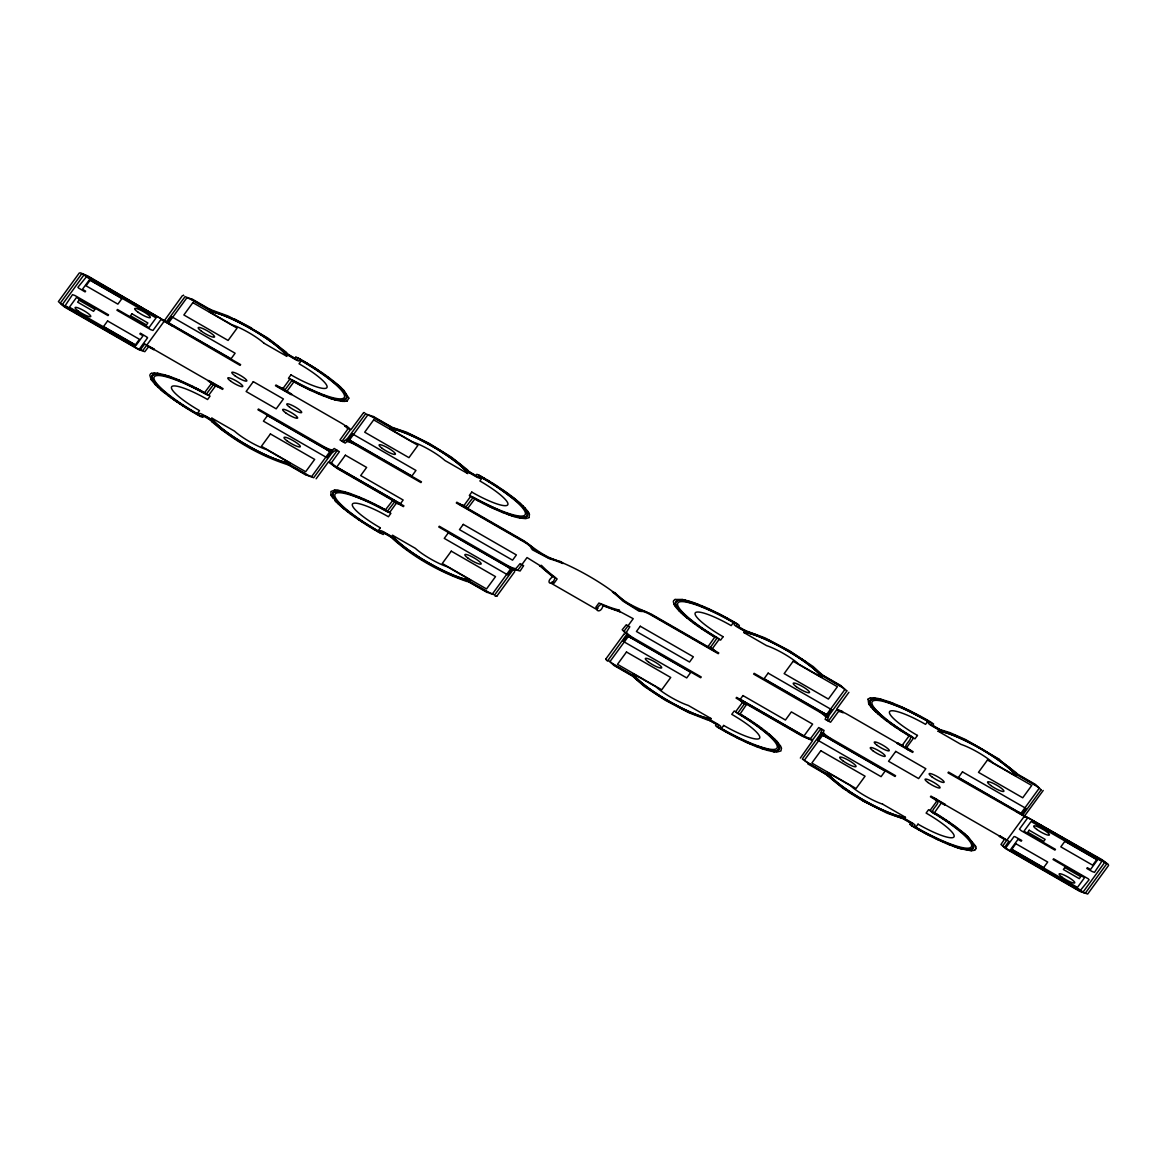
<?xml version="1.0" encoding="UTF-8"?>
<svg xmlns="http://www.w3.org/2000/svg" width="1167" height="1167" viewBox="0 0 1167 1167"><rect width="100%" height="100%" fill="white"/><g stroke="black" fill="none" stroke-linecap="round" stroke-linejoin="round"><path stroke-width="1.5" d="M673.301 601.486L674.03 604.418M909.895 824.413L911.748 825.871M149.755 375.001L151.112 379.538M975.845 848.701L975.816 846.994M166.793 321.377L185.057 296.651L190.513 298.694L211.067 310.48L230.935 317.891M347.62 438.427L365.504 413.949M527.353 515.756L526.857 512.211L522.874 506.901M514.691 571.699L496.938 596.031M605.906 658.888L623.703 634.469M710.44 647.408L716.946 638.203L704.489 630.151M744.4 703.934L738.857 699.179L801.131 735.02A12.254 2.276 29.7 0 0 813.107 739.28L820.751 728.806L822.166 729.623L821.262 730.848A12.254 2.276 29.7 0 0 830.539 738.813L820.459 734.276M802.4 758.827L820.27 734.335M846.834 690.966L828.949 715.459L818.68 710.98A12.254 2.276 29.7 0 1 827.957 718.945L827.053 720.17L828.468 720.987L836.112 710.513A12.254 2.276 29.7 0 1 848.088 714.773L910.406 750.644C898.211 747.201 913.425 740.709 910.158 736.012M975.845 848.715L975.262 849.664M1041.124 789.826L1037.346 786.135L1016.267 773.911L1011.001 768.995M527.353 515.756L525.427 517.127M673.519 600.728L675.037 599.459M868.044 699.15L868.7 703.745M182.431 295.601L164.649 320.225M185.538 407.079L197.004 413.993L199.484 410.624A36.761 6.827 29.7 0 1 171.68 386.729A36.761 6.827 29.7 0 1 207.58 399.522L210.06 396.138A59.225 10.999 29.7 0 0 152.206 375.526L152.527 379.392M200.564 416.021C209.068 413.045 217.091 428.172 224.808 431.513M202.693 417.232L203.525 416.094L210.016 419.828M295.834 357.146L295.003 358.284L288.526 354.564M316.111 478.791L328.423 461.913L337.453 468.653L393.542 500.949M380.223 530.737L379.552 531.671L378.123 530.854A56.775 10.547 29.7 0 1 334.929 494.429A56.775 10.547 29.7 0 1 385.781 510.986A4.201 0.788 29.7 0 0 389.705 512.401L396.182 503.415A4.901 0.904 29.7 0 1 400.471 504.946L403.374 506.609L403.913 505.865L338.313 468.098A9.803 1.823 29.7 0 1 331.661 462.395L339.393 451.702L334.214 448.478L332.653 449.835A9.803 1.823 29.7 0 1 324.076 446.771L258.461 409.019L257.922 409.763L326.293 449.12A4.901 0.904 29.7 0 1 329.619 451.979L311.779 476.399A4.901 0.904 29.7 0 1 307.49 474.867L288.395 463.897M480.016 478.076L480.687 477.157L482.102 477.959A56.775 10.547 29.7 0 1 525.296 514.384A56.775 10.547 29.7 0 1 474.444 497.828A4.201 0.788 29.7 0 0 470.52 496.413M470.593 496.486L464.043 505.399A4.901 0.904 29.7 0 1 459.754 503.867L456.851 502.204L456.312 502.948L524.391 542.144A9.803 1.823 29.7 0 1 531.043 547.848L532.4 549.803L549.657 558.862A50.648 9.409 29.7 0 1 559.518 562.188L562.99 563.515A5.31 0.992 29.7 0 1 561.487 561.808C546.316 558.264 536.105 549.686 524.114 540.919L466.771 507.878M719.062 639.501L712.599 648.341A4.901 0.904 29.7 0 0 715.896 651.288L718.784 652.966L718.245 653.695L650.15 614.528A9.803 1.823 29.7 0 0 641.573 611.464L639.005 611.158L622.638 600.874A50.648 9.409 29.7 0 0 615.199 594.236L612.427 591.975A5.31 0.992 29.7 0 0 614.79 592.486C625.118 603.777 638.145 608.197 651.536 614.25L708.952 647.306A4.084 0.759 29.7 0 1 708.705 646.985M744.4 703.934L737.938 712.906L751.898 721.935M848.905 692.323L836.579 709.186L842.501 711.403A5.31 0.992 29.7 0 0 843.114 712.672L842.91 712.687A9.803 1.823 29.7 0 0 838.387 711.622L830.554 722.242L825.142 719.368L825.886 717.545A9.803 1.823 29.7 0 0 819.234 711.841L753.634 674.074L754.174 673.33L822.56 712.687A4.901 0.904 29.7 0 0 826.849 714.219L844.689 689.785A4.901 0.904 29.7 0 0 841.363 686.925L819.555 674.147A48.416 8.986 29.7 0 0 747.887 632.893L743.773 630.253L744.765 630.34M902.704 744.634L909.078 735.896L907.838 735.137M913.411 738.23L906.919 747.157A4.901 0.904 29.7 0 0 910.245 750.016L913.134 751.694L912.594 752.423L897 743.364A5.31 0.992 29.7 0 0 897.452 742.752L903.302 746.034M928.494 723.073L929.165 722.154L927.75 721.337A56.775 10.547 29.7 0 0 872.668 701.192A56.775 10.547 29.7 0 0 910.45 735.648M909.895 824.267L910.727 823.129L904.25 819.394M1041.124 789.826L1023.386 814.099L1016.238 811.561L1025.355 816.725M529.045 517.565L529.439 514.384M868.058 699.135L869.867 698.041M870.422 700.083L870.232 703.672M150.353 374.009L151.418 373.367M213.24 384.95L206.486 393.921L183.54 382.572M287.403 390.668L293.909 381.828L298.708 384.41M333.587 492.226L332.668 493.758L333.12 496.063M529.03 517.579L525.733 518.644L519.811 518.046M623.718 634.454L624.039 634.279A4.084 0.759 29.7 0 1 624.257 634.264L624.126 634.264M870.422 700.083L874.273 699.033L881.348 700.098M975.247 849.678L974.182 850.335M333.602 492.226L337.161 491.424L343.186 492.241M295.864 357.131L298.241 357.992M202.62 417.29L200.301 416.4M347.11 401.025L348.845 398.166M151.447 373.352L154.35 372.929M211.344 383.637L204.633 392.564L199.82 389.968M213.255 384.95L220.33 387.604L146.692 345.228M287.345 390.697L286.09 390.697M347.095 401.025L344.192 401.448M363.608 412.622L350.961 429.689L346.263 425.751A5.31 0.992 29.7 0 1 344.703 425.824L344.776 425.984A9.803 1.823 29.7 0 1 347.722 429.208L339.991 439.959L345.169 443.11L346.716 441.768A9.803 1.823 29.7 0 1 355.308 444.817L420.922 482.569L421.462 481.84L353.09 442.483A4.901 0.904 29.7 0 1 349.764 439.623L367.605 415.204A4.901 0.904 29.7 0 1 371.894 416.721L390.989 427.705M496.763 596.133L496.617 596.191A4.084 0.759 29.7 0 1 496.383 596.206L496.529 596.206M675.066 599.459L682.199 599.459M1024.889 815.543L1043.21 790.453M974.153 850.335L971.25 850.758M525.413 517.127L517.039 516.587M870.422 697.91L873.85 697.822M211.431 383.622L212.452 383.68A4.084 0.759 29.7 0 0 212 383.622M363.696 412.607L364.717 412.68M365.694 413.891L371.281 415.875L392.856 428.026M334.491 490.169L330.947 491.511L330.99 494.968M394.475 502.087L387.488 511.131L382.47 508.666M334.535 490.169L335.936 490.169M776.916 752.029L780.913 750.95L781.467 748.266M154.38 372.929L157.633 373.207M971.221 850.758L960.368 848.701M183.175 295.382L183.423 295.397A4.084 0.759 29.7 0 1 183.759 295.455L183.569 295.411M343.404 401.433L340.895 401.171M335.979 490.169L337.584 490.3M392.593 500.818L392.856 500.833A4.084 0.759 29.7 0 0 392.491 500.818L385.475 509.775L384.191 509.075M394.504 502.087L401.185 504.83L338.868 468.959A12.254 2.276 29.7 0 1 329.605 460.994L337.248 450.52L335.833 449.703L334.929 450.943A12.254 2.276 29.7 0 1 322.967 446.669L331.764 453.146L313.704 477.711L308.088 475.728L287.33 463.853L264.121 454.867M467.369 507.981L467.952 507.981A4.084 0.759 29.7 0 0 468.04 507.966L474.75 499.038L477.799 500.701M776.128 752.015L774.523 751.884M682.228 600.465C677.356 598.511 672.848 603.31 677.239 607.292M873.893 697.837L874.696 697.91M337.628 490.315L338.474 490.417M682.243 600.465L696.816 604.448M874.739 697.924L878.576 698.595M771.781 750.498C781.511 753.809 780.344 743.014 774.027 739.499M773.619 751.767L774.48 751.869M340.852 401.171L334.521 399.741M157.676 373.221L165.233 374.986M160.39 374.622L155.036 374.271L152.221 375.526A59.225 10.999 29.7 0 0 197.019 414.008M338.532 490.432L339.422 490.578M495.815 596.191L495.012 596.031M770.876 750.337L771.766 750.483M773.575 751.752L767.23 750.323M160.404 374.622L161.338 374.811M339.48 490.592L344.863 491.847M682.243 599.473L684.241 599.867M770.862 750.337L753.794 744.969M161.352 374.811L171.855 377.86M519.753 518.046L516.543 517.287M285.842 390.653L291.604 394.052A5.31 0.992 29.7 0 0 291.152 394.665L275.47 385.737L276.01 384.993L278.913 386.656A4.901 0.904 29.7 0 0 283.202 388.188L289.737 379.275A4.201 0.788 29.7 0 1 293.603 380.617A56.775 10.547 29.7 0 0 344.44 397.174A56.775 10.547 29.7 0 0 301.261 360.749L299.831 359.932L299.16 360.851A4.143 0.773 29.7 0 1 295.178 359.436L284.763 353.222A48.416 8.986 29.7 0 0 213.08 311.954L208.981 309.313L209.972 309.415M212.613 383.71L208.31 381.113A5.31 0.992 29.7 0 0 208.747 380.5L223.072 388.655L222.532 389.399L219.629 387.736A4.901 0.904 29.7 0 0 215.341 386.204L208.791 395.117A4.201 0.788 29.7 0 1 204.94 393.775A56.775 10.547 29.7 0 0 154.088 377.204A56.775 10.547 29.7 0 0 197.281 413.643L198.696 414.445L199.367 413.526A4.143 0.773 29.7 0 1 203.364 414.941L213.78 421.17A48.416 8.986 29.7 0 0 285.463 462.424L289.576 465.02L288.57 464.977M517.025 516.573L511.394 515.041M343.2 492.241L347.635 493.408M684.3 599.882L685.321 600.13M878.634 698.61L879.67 698.858M1023.838 815.412L1101.794 859.568L1108.169 864.295L1108.606 865.389L1087.688 894.024L1079.592 891.252L1005.662 848.642L1000.965 844.47L1004.408 839.409L999.273 836.36A5.31 0.992 29.7 0 0 999.711 835.747L1008.915 841.334L1005.239 846.527A4.084 0.759 29.7 0 0 1005.954 847.578L1014.035 836.549L1015.027 836.71L1021.738 840.459L1021.198 841.203L1018.018 839.365L1010.914 849.109L1077.447 887.401L1084.566 877.672L1053.057 859.539L1053.597 858.795L1088.198 878.766L1089.074 879.743L1080.613 890.115L1010.097 850.218L1079.825 890.333A4.084 0.759 29.7 0 0 1083.399 891.617L1104.361 862.894A4.084 0.759 29.7 0 0 1101.604 860.517L1031.876 820.386L1101.823 861.363L1094.486 872.347L1092.079 871.486L1086.783 868.438L1087.323 867.694L1090.503 869.532L1097.607 859.787L1031.074 821.495L1023.955 831.225L1055.464 849.357L1054.924 850.101L1021.3 830.744L1019.447 829.154L1027.5 818.125L947.983 772.802L948.523 772.058L1016.909 811.415A4.901 0.904 29.7 0 0 1021.198 812.947L1039.024 788.513A4.901 0.904 29.7 0 0 1035.713 785.654L1013.904 772.875A48.416 8.986 29.7 0 0 942.221 731.621L938.122 728.981L949.938 732.628L965.576 739.586L999.069 759.148M209.987 309.415L227.959 315.951L245.216 325.024M288.541 464.962C260.577 456.107 234.45 441.009 212.175 421.987M685.379 600.144L688.851 601.093M744.794 630.355L764.983 637.882L789.636 650.836L813.078 666.488L823.99 676.364L822.21 675.912M879.728 698.873L880.808 699.15M881.362 700.098L882.442 700.375M392.871 428.026L404.526 431.98M466.902 580.67L489.498 593.23L494.706 594.878L512.605 570.386L506.288 565.324A12.254 2.276 29.7 0 0 518.25 569.584L527.032 557.563L541.546 566.549A53.098 9.861 29.7 0 0 552.618 576.06L554.981 577.796C552.472 587.337 544.333 582.508 552.706 576.79L539.577 565.689A5.31 0.992 29.7 0 0 541.152 565.251L543.457 567.352A50.648 9.409 29.7 0 0 554.033 576.44L557.126 578.978L554.062 583.194L551.947 581.968M707.581 719.193L717.895 724.765L718.609 725.466L717.676 726.764L724.547 730.732M468.361 581.925L470.418 582.231L466.304 579.634A48.416 8.986 29.7 0 1 394.621 538.381L390.23 536.134L390.726 536.893M709.055 720.447L711.111 720.768L706.983 718.172A48.416 8.986 29.7 0 1 635.3 676.918L630.909 674.657L644.199 686.386L665.234 700.229L688.326 712.453L707.931 720.141M466.888 580.67L460.542 578.672M707.581 719.193L691.17 713.154M516.485 517.273L514.151 516.602M880.866 699.164L888.481 701.557M882.456 700.375L903.054 708.092M333.295 399.391L334.448 399.727M344.921 491.876L347.343 492.591M767.171 750.308L763.451 749.17M467.252 581.604C439.58 572.02 413.249 557.286 391.456 537.651M333.237 399.377L330.742 398.589M165.306 375.015L167.8 375.803M512.882 516.222L514.078 516.587M347.649 493.408L369.137 501.956M688.924 601.107L692.76 602.347M959.099 848.321L960.295 848.686M511.365 515.026L503.371 512.182M511.584 515.799L512.809 516.208M347.416 492.62L349.983 493.466M957.801 847.898L959.041 848.292M330.669 398.56L322.18 395.438M167.873 375.818L169.142 376.241M511.511 515.785L508.87 514.88M828.03 716.246L828.453 716.392A4.508 0.831 29.7 0 0 828.745 716.48L828.264 717.136L827.111 715.911M821.189 733.547L820.766 733.401A4.508 0.831 29.7 0 0 820.474 733.314L820.955 732.657L822.108 733.897M762.124 748.718L763.393 749.141M956.459 847.446L957.728 847.869M326.687 396.517C336.417 402.032 356.737 402.221 340.531 388.13M169.215 376.27L170.513 376.722M692.819 602.376L695.532 603.339M350.056 493.481L358.736 496.792M762.051 748.703L756.406 746.617M953.745 845.827C980.732 856.899 976.589 841.407 958.486 829.518M955.087 846.965L956.386 847.432M326.672 396.517L323.945 395.511M170.586 376.751L176.348 378.939M171.87 377.875L174.598 378.867M508.797 514.851L503.035 512.649M888.554 701.586L889.881 702.067M953.731 845.827L942.09 841.144M955.014 846.936L949.252 844.748M754.801 634.294L745.305 631.114L736.567 625.979L737.194 624.287L726.939 618.466M459.958 578.453L451.819 575.2M754.816 634.294L769.213 640.45M695.62 603.368L696.991 603.879M696.845 604.462L715.167 612.398M889.954 702.096L891.325 702.607M893.222 815.062L903.783 818.607L912.361 823.581L912.025 825.492L918.896 829.46M893.207 815.047L877.161 807.958M323.93 395.511L308.628 388.874M174.612 378.881L183.511 382.557M697.064 603.908L698.464 604.448M891.413 702.636L892.799 703.176M503.356 512.167L500.453 511M698.537 604.477L701.498 605.673M892.886 703.205L898.998 705.729M756.333 746.588L753.371 745.392M404.526 431.994L413.862 436.064M322.107 395.409L319.087 394.154M176.436 378.983L179.455 380.223M502.948 512.619L499.928 511.379M753.78 744.969L750.819 743.744M949.165 844.718L946.145 843.464M500.424 511L472.971 497.682L466.144 506.653L459.054 503.998L523.837 541.284A12.254 2.276 29.7 0 1 533.1 549.249L548.038 557.651A53.098 9.861 29.7 0 1 624.564 601.691L639.297 610.356A12.254 2.276 29.7 0 1 651.259 614.63L716.057 651.915L710.44 647.422M701.586 605.702L704.664 607M358.809 496.821L363.506 498.834M753.284 745.363L750.221 744.065M955.394 735.487L939.931 730.002L930.901 724.707L931.383 722.927L903.068 708.092M955.394 735.502L959.391 737.252M318.999 394.125L310.918 390.507M499.841 511.336L493.437 508.506M179.528 380.267L189.317 384.687M750.804 743.729L742.971 740.228M946.072 843.435L937.976 839.817M451.819 575.2L450.491 574.616M704.737 607.044L706.268 607.715M899.086 705.772L900.618 706.443M512.867 569.16L520.132 570.999L523.633 565.645A5.31 0.992 29.7 0 1 520.103 563.617L515.989 568.475A9.803 1.823 29.7 0 1 507.397 565.426L439.303 526.244L438.763 526.973L507.134 566.345A4.901 0.904 29.7 0 1 510.46 569.19L492.707 593.551A4.901 0.904 29.7 0 1 488.331 592.092L469.251 581.108M748.601 743.35L750.133 744.021M450.477 574.616L444.262 571.742M691.17 713.154L687.757 711.593M706.356 607.744L707.902 608.445M900.705 706.473L902.251 707.173M363.593 498.863L365.14 499.564M746.968 742.62L748.514 743.321M942.061 841.13L925.694 833.15M287.622 355.074L289.183 355.424L286.382 352.419M210.921 419.303L209.36 418.953L212.146 421.958M959.405 737.252L971.455 743.146M707.99 608.488L709.565 609.203M902.339 707.217L903.914 707.931M365.227 499.593L370.158 501.898M745.305 741.862L746.88 742.577M230.949 317.905L233.706 319.189M491.759 507.718L493.349 508.462M709.653 609.247L714.642 611.61M904.002 707.975L905.592 708.705M745.217 741.833L741.935 740.286M687.742 711.593L684.241 709.93M309.226 389.705L310.83 390.464M467.208 469.615L451.425 457.158L429.31 443.46L406.597 432.213L389.822 426.538L393.935 429.179A48.416 8.986 29.7 0 1 465.618 470.432L470.009 472.679L467.646 470.024M490.067 506.916L491.672 507.674M905.68 708.748L908.991 710.338M1016.545 774.64L1018.324 775.092L1016.34 772.86M369.151 501.956L375.716 505.151M862.734 800.795L887.197 813.224L905.446 819.54L901.332 816.9A48.416 8.986 29.7 0 1 829.649 775.647L825.302 773.356L826.105 774.523M742.941 740.228L738.055 737.865M936.284 839.015L937.889 839.773M414.562 436.4L426.786 442.643M234.042 318.751L251.693 328.058M769.228 640.464L788.732 650.88M264.121 454.853L254.041 449.747M306.979 388.086L308.599 388.874M307.519 388.874L309.124 389.661M488.36 506.099L489.98 506.872M189.404 384.731L192.745 386.35M370.245 501.941L371.865 502.714M740.228 739.47L741.847 740.243M936.197 838.971L932.856 837.352M443.548 571.392L422.585 559.956M684.241 709.93L682.826 709.23M306.965 388.071L291.983 380.457L285.302 389.428L278.242 386.802L340.516 422.644A12.254 2.276 29.7 0 1 349.779 430.608L342.135 441.082L343.55 441.899L344.455 440.659A12.254 2.276 29.7 0 1 356.416 444.919L347.635 438.617M305.798 388.042L307.417 388.83M714.729 611.654L718.099 613.317M715.196 612.412L718.493 614.046M909.078 710.382L910.712 711.17M486.639 505.253L488.273 506.055M371.967 502.758L375.322 504.436M738.507 738.623L740.141 739.426M682.812 709.23L663.279 698.493M877.161 807.958L861.975 800.358L848.088 791.795M305.696 387.984L302.311 386.292M910.8 711.228L915.935 713.825M486.551 505.209L483.167 503.502M192.832 386.394L196.216 388.1M738.025 737.85L733.036 735.312M736.771 737.748L738.419 738.58M932.769 837.308L929.384 835.601M718.186 613.361L719.835 614.192M718.507 614.046L720.156 614.892M375.409 504.48L378.823 506.215M375.745 505.165L382.455 508.652M736.683 737.704L731.534 735.05M300.561 385.387L302.224 386.233M719.937 614.25L721.585 615.097M720.185 614.907L726.91 618.452M483.065 503.458L477.901 500.745M196.319 388.144L197.967 389.005M927.634 834.697L929.282 835.557M298.81 384.468L300.473 385.343M971.455 743.146L979.463 747.507M916.022 713.868L919.45 715.677M721.687 615.14L723.35 616.016M198.069 389.049L199.732 389.924M378.91 506.259L380.573 507.134M925.869 833.778L927.532 834.653M733.007 735.298L729.652 733.532M723.438 616.074L725.101 616.949M380.661 507.178L382.338 508.068M925.664 833.15L918.925 829.474M924.118 832.844L925.781 833.734M731.432 735.006L728.004 733.168M254.041 449.747L238.243 440.586M919.538 715.736L921.215 716.626M725.203 617.007L726.866 617.897M382.426 508.126L384.103 509.016M924.016 832.786L920.588 830.919M729.623 733.518L724.576 730.746M245.23 325.024L248.863 327.023M426.801 442.643L433.336 446.305M921.303 716.684L922.98 717.603M726.953 617.956L730.396 619.852M726.239 732.19L727.916 733.109M479.083 475.202L476.822 474.298L475.859 475.509L469.367 471.774M923.068 717.647L924.731 718.58M200.534 416.006L197.019 414.008M918.823 829.941L920.5 830.875M726.151 732.147L722.723 730.236M248.877 327.037L267.797 338.051L285.944 352.011M298.329 358.036L299.992 358.984M924.833 718.624L926.496 719.572M479.17 475.261L480.848 476.194M730.484 619.896L732.147 620.844M198.536 415.408L200.199 416.342M918.735 829.897L915.322 827.957M379.552 532.196L381.405 533.231L382.411 531.933L383.943 532.531L392.389 537.447L397.962 542.655M379.392 532.619L383.214 534.501L384.381 533.304L390.857 537.039M979.478 747.522L980.922 748.339M300.094 359.028L303.493 360.997M926.583 719.616L929.997 721.585M480.935 476.253L484.334 478.207M732.249 620.888L733.897 621.836M196.785 414.402L198.448 415.35M379.523 532.181L360.209 520.249L345.651 509.541M377.641 531.612L379.29 532.56M720.973 729.229L722.636 730.177M192.015 299.015L210.177 309.459M939.318 729.127L932.827 725.393L933.571 723.963L930.084 721.629M1017.668 774.217L1035.815 784.662M210.133 310.495L191.052 299.511A4.901 0.904 29.7 0 0 186.749 297.979L168.923 322.413A4.901 0.904 29.7 0 0 172.249 325.257L240.621 364.615L240.081 365.359L161.046 319.422L152.965 330.451L150.572 329.59L116.933 310.247L117.473 309.503L148.982 327.635L156.086 317.891L89.553 279.599L82.434 289.328L85.629 291.166L85.089 291.91L78.495 287.986L77.926 287.257L86.387 276.885L156.903 316.782L87.175 276.667A4.084 0.759 29.7 0 0 83.601 275.383L62.639 304.106A4.084 0.759 29.7 0 0 65.396 306.483L135.124 346.614L65.177 305.637L72.514 294.653L74.921 295.514L108.546 314.857L108.006 315.601L76.497 297.468L69.393 307.213L135.926 345.505L143.045 335.775L139.85 333.937L140.39 333.193L146.998 337.117L147.582 337.803L139.5 348.875A4.084 0.759 29.7 0 0 140.813 349.108L144.737 343.944L154.234 349.123A5.31 0.992 29.7 0 0 153.781 349.735L148.545 346.818L144.81 351.675L138.552 349.56L64.55 307.038L58.394 301.611L79.283 272.99L80.611 272.874L88.065 276.112L165.247 321.217M939.289 730.163L931.485 725.67A4.143 0.773 29.7 0 1 928.48 723.088M264.048 343.273L286.922 356.402A47.789 8.869 29.7 0 0 251.416 329.167A47.789 8.869 29.7 0 0 208.937 311.516L231.766 324.689A24.449 4.537 29.7 0 1 264.019 343.258M372.871 416.225L391.018 426.67M744.969 630.399L738.492 626.664L739.338 625.454L737.471 623.922M823.318 675.489L841.465 685.933M468.317 472.227L476.019 476.647A4.143 0.773 29.7 0 0 480.031 478.12M744.94 631.435L737.136 626.942A4.143 0.773 29.7 0 1 734.145 624.36L734.816 623.426L733.401 622.609A56.775 10.547 29.7 0 0 678.319 602.464A56.775 10.547 29.7 0 0 716.1 636.919M412.607 441.914L389.778 428.727A47.789 8.869 29.7 0 1 432.257 446.392A47.789 8.869 29.7 0 1 467.763 473.612L444.89 460.484A24.449 4.537 29.7 0 0 412.637 441.928M1006.8 840.269L933.162 797.878C947.706 801.787 923.535 811.371 936.853 814.61M940.325 802.56L944.745 804.982A5.31 0.992 29.7 0 1 945.197 804.369L930.974 796.098L930.435 796.828L933.323 798.505A4.901 0.904 29.7 0 1 936.649 801.364L930.157 810.292A4.143 0.773 29.7 0 0 932.841 812.728M597.956 608.445L595.826 607.234L598.904 603.033L602.799 604.506A50.648 9.409 29.7 0 0 616.439 609.364L619.589 610.326A5.31 0.992 29.7 0 0 619.91 611.829L602.974 605.717C600.961 614.484 591.888 610.691 601.005 604.287L603.747 605.498A53.098 9.861 29.7 0 0 618.058 610.589L633.214 618.685L624.447 630.691A12.254 2.276 29.7 0 0 633.71 638.655L625.833 635.694L608.051 660.245L612.398 663.994L632.952 675.883L637.357 680.055M551.043 583.194L597.052 609.685M745.976 703.832L802.021 736.041L812.64 740.607L800.343 758.069M882.646 804.165L905.548 817.352A47.789 8.869 29.7 0 1 862.997 799.687A47.789 8.869 29.7 0 1 827.505 772.466L850.378 785.595A24.449 4.537 29.7 0 0 882.631 804.151M826.936 773.852L807.856 762.868A4.901 0.904 29.7 0 1 804.53 760.009L822.37 735.589A4.901 0.904 29.7 0 1 826.659 737.106L895.045 776.463L895.585 775.719L829.985 737.952A9.803 1.823 29.7 0 1 823.333 732.249L824.077 730.425L818.723 727.537L810.832 738.171A9.803 1.823 29.7 0 1 802.24 735.122L736.625 697.37L736.085 698.099L738.974 699.777A4.901 0.904 29.7 0 1 742.3 702.636L735.808 711.564A4.143 0.773 29.7 0 0 738.492 714M904.279 818.373L912.083 822.852A4.143 0.773 29.7 0 1 915.074 825.434L914.403 826.367L915.803 827.184A56.775 10.547 29.7 0 0 970.9 847.33A56.775 10.547 29.7 0 0 933.119 812.874M288.366 464.918L306.513 475.363M807.754 763.86L825.9 774.304M391.908 536.601L384.206 532.167A4.143 0.773 29.7 0 0 380.194 530.708M632.602 675.124L613.506 664.14A4.901 0.904 29.7 0 1 610.181 661.281L628.021 636.861A4.901 0.904 29.7 0 1 632.31 638.378L700.696 677.735L701.236 676.991L633.156 637.795A9.803 1.823 29.7 0 1 626.504 632.091L629.815 626.767A5.31 0.992 29.7 0 1 626.3 624.739L622.215 629.757L627.073 634.906M709.93 719.645L717.734 724.123A4.143 0.773 29.7 0 1 720.739 726.705L720.054 727.639L721.469 728.456A56.775 10.547 29.7 0 0 776.551 748.601A56.775 10.547 29.7 0 0 738.769 714.146M469.207 582.143L487.354 592.588M613.404 665.132L631.551 675.576M709.901 720.666L716.392 724.401L715.546 725.684L717.399 727.143M251.78 328.686L255.369 330.786M862.632 800.168L843.158 788.44L826.484 774.917M733.999 621.894L735.648 622.857M484.028 478.558L478.849 475.596L477.828 476.88L476.296 476.282L467.836 471.38L462.263 466.158M915.22 827.899L911.835 825.93M195.049 413.395L196.698 414.343M719.222 728.223L720.87 729.171M377.539 531.568L374.155 529.585M981.651 748.762L998.048 759.104M434.066 446.742L440.44 450.579M303.58 361.041L305.229 362.018M735.735 622.901L737.384 623.864M484.436 478.266L487.806 480.25M484.057 478.572L496.982 486.551M193.314 412.374L194.947 413.337M717.486 727.201L719.135 728.164M789.461 651.303L790.876 652.149M305.316 362.062L306.95 363.039M306.513 363.316L298.008 358.386L296.491 359.567L287.505 354.505L278.067 346.191M191.578 411.338L193.211 412.316M372.433 528.563L374.067 529.526M255.383 330.786L258.199 332.493M790.89 652.149L801.802 659.078M307.052 363.097L310.364 365.111M306.542 363.316L316.126 369.326M487.894 480.308L489.513 481.285M909.968 735.896L906.715 733.912M713.489 636.409L714.729 637.167L708.296 646.255M741.381 714.656L740.141 713.898L746.486 704.562A4.084 0.759 29.7 0 0 746.442 704.474L746.078 703.949M191.49 411.295L188.164 409.267M372.331 528.505L369.02 526.477M663.264 698.479L659.092 695.897M422.585 559.956L418.399 557.374M907.736 735.079L901.143 730.95M489.6 481.344L492.897 483.371M711.782 635.373L713.402 636.351M937.437 814.42L934.49 812.626L940.923 803.538M741.483 714.715L743.087 715.692M258.213 332.507L260.299 333.791M906.686 733.897L887.576 720.929M310.451 365.169L312.041 366.161M710.105 634.323L711.695 635.315M937.524 814.478L939.114 815.47M936.868 814.624L940.062 816.623M743.175 715.75L744.765 716.742M186.487 408.231L188.077 409.209M367.342 525.442L368.932 526.434M440.455 450.579L446.538 454.488M260.299 333.806L263.027 335.527M238.228 440.586L236.872 439.726M312.129 366.219L313.704 367.211M492.985 483.43L494.56 484.422M710.017 634.264L703.584 630.122M939.202 815.529L940.777 816.521M744.852 716.801L746.428 717.793M184.824 407.181L186.399 408.173M367.24 525.383L362.412 522.291M659.078 695.897L655.694 693.723M418.384 557.359L404.526 547.892M236.857 439.711L235.501 438.85M313.792 367.269L315.353 368.261M494.648 484.48L496.194 485.472M940.865 816.579L942.411 817.571M940.091 816.637L947.721 821.67M746.515 717.851L748.076 718.843M185.524 407.064L177.88 402.032M183.19 406.131L184.736 407.123M235.501 438.85L233.502 437.552M901.055 730.892L896.358 727.8M496.281 485.53L497.813 486.522M315.44 368.32L316.972 369.312M942.498 817.629L944.045 818.621M748.164 718.901L749.695 719.893M181.556 405.08L183.102 406.072M263.713 335.979L265.04 336.84M655.694 693.723L651.799 691.127M497.901 486.581L502.539 489.673M496.996 486.566L517.754 501.97M317.059 369.37L318.576 370.362M316.155 369.341L319.175 371.354M944.118 818.68L945.635 819.672M749.783 719.951L751.285 720.943M360.807 521.241L362.324 522.232M179.966 404.015L181.483 405.022M265.04 336.84L271.969 341.595M233.488 437.537L228.382 434.08M848.715 791.576L840.707 785.989M318.649 370.42L321.684 372.463M704.474 630.136L694.525 623.163M702.009 629.071L703.497 630.063M945.722 819.73L948.756 821.772M751.373 721.002L754.407 723.044M359.232 520.19L360.72 521.182M179.878 403.972L176.844 401.929M447.209 454.926L451.6 457.945M801.802 659.078L804.953 661.237M894.812 726.749L896.271 727.741M701.921 629.013L697.458 625.935M319.189 371.369L324.937 375.351M751.913 721.95L756.26 724.94M357.685 519.14L359.159 520.132M651.784 691.112L639.574 681.966M894.724 726.691L891.807 724.663M502.612 489.732L504.056 490.723M321.771 372.521L323.201 373.498M948.829 821.831L950.274 822.823M947.75 821.685L949.179 822.662M754.495 723.102L758.871 726.166M357.613 519.082L354.695 517.054M176.421 401.025L177.851 402.017M175.327 400.879L176.771 401.871M998.062 759.119L999.769 759.629M998.689 759.542L1015.917 772.466M504.129 490.782L505.544 491.759M323.288 373.557L327.577 376.605M950.346 822.866L954.635 825.915M949.194 822.677L953.366 825.653M176.407 401.01L172.235 398.049M173.839 399.843L175.254 400.821M999.302 759.98L1000.513 760.826M804.953 661.251L820.868 674.205M228.382 434.066L224.823 431.513M451.614 457.96L455.13 460.498M890.348 723.628L891.734 724.605M697.385 625.877L693.198 622.857M505.617 491.818L506.989 492.795M756.274 724.955L770.599 736.202M354.608 516.996L350.421 513.976M173.766 399.785L170.965 397.772M1000.527 760.84L1001.709 761.686M271.969 341.595L278.052 346.176M890.275 723.584L886.191 720.579M507.076 492.853L508.418 493.831M324.951 375.366L326.308 376.343M758.944 726.224L761.672 728.208M1001.709 761.686L1009.178 767.434M508.491 493.874L511.161 495.858M954.708 825.973L957.378 827.957M953.381 825.667L958.472 829.518M327.65 376.664L330.305 378.633M326.322 376.358L338.809 386.467M172.22 398.035L167.129 394.183M170.893 397.728L168.223 395.744M840.692 785.989L836.87 783.086M455.145 460.513L459.404 463.795M694.496 623.149L686.254 616.614M693.125 622.799L686.838 617.912M761.745 728.266L766.85 732.19M350.348 513.918L347.766 511.963M404.526 547.892L402.892 546.652M887.547 720.914L872.055 706.691M884.878 719.572L886.118 720.52M957.436 828.001L961.185 830.919M511.219 495.902L512.459 496.85M330.378 378.692L332.887 380.632M168.165 395.686L164.416 392.768M402.878 546.637L397.976 542.655M883.609 718.58L884.805 719.514M512.532 496.909L513.743 497.842M347.912 440.105L346.176 439.682L346.657 439.011A4.508 0.831 29.7 0 0 346.862 439.215L347.183 439.492M331.472 451.498L333.208 451.921L332.726 452.592A4.508 0.831 29.7 0 0 332.507 452.388L332.187 452.096M347.693 511.905L344.061 509.031M836.87 783.086L832.129 779.162M883.536 718.522L881.187 716.64M513.801 497.901L514.968 498.82M332.96 380.69L334.127 381.609M167.114 394.169L164.795 392.316M459.419 463.81L460.877 464.991M961.258 830.977L963.534 832.83M515.041 498.878L518.411 501.679M766.909 732.249L769.184 734.101M334.185 381.667L336.461 383.52M163.22 391.806L164.343 392.725M881.114 716.582L877.876 713.839M686.779 617.854L683.526 615.111M344.542 508.622L345.636 509.527M342.923 508.068L344.002 508.972M163.701 391.412L164.78 392.302M162.067 390.857L163.161 391.762M1009.178 767.448L1011.001 768.995M460.877 464.991L462.263 466.158M639.56 681.951L638.655 681.192M963.592 832.888L964.628 833.778M769.243 734.16L770.293 735.05M336.519 383.578L337.569 384.454M344.528 508.608L336.68 501.183M341.814 507.134L342.865 508.024M163.686 391.397L153.621 381.201M160.973 389.924L162.009 390.814M638.655 681.178L637.357 680.055M964.686 833.822L967.662 836.476M686.24 616.599L677.239 607.307M518.469 501.722L519.475 502.598M770.351 735.093L775.092 739.455M337.628 384.512L338.62 385.373M340.749 506.215L341.756 507.091M160.915 389.88L157.939 387.225M832.129 779.148L829.022 776.259M877.817 713.781L875.892 712.045M683.468 615.053L681.557 613.317M519.534 502.641L520.482 503.502M517.769 501.985L522.145 506.113M338.678 385.431L339.641 386.277M513.042 569.321L513.363 569.598A4.084 0.759 29.7 0 1 513.67 569.904M607.613 661.149L606.869 660.464M340.706 506.172L337.861 503.575M520.54 503.546L523.224 506.084M770.614 736.217L774.013 739.484M339.685 386.335L340.604 387.167M874.987 711.184L875.848 712.001M967.72 836.52L975.437 845.915M680.638 612.456L681.499 613.273M340.647 387.211L343.959 390.507M338.824 386.481L340.516 388.115M157.881 387.167L155.342 384.687M874.127 710.338L874.944 711.141M680.594 612.412L678.961 610.779M337.817 503.531L336.184 501.898M829.022 776.259L802.488 759.192M874.068 710.295L872.537 708.705M775.136 739.499L776.668 741.089M523.268 506.142L524.8 507.718M678.917 610.735L676.233 607.715M522.145 506.128L522.874 506.886M335.425 501.095L336.154 501.854M155.299 384.643L151.126 379.581M821.189 674.555L842.472 687.071L846.804 690.791M872.508 708.675L871.18 707.173M776.711 741.133L777.382 741.862M524.844 507.762L527.805 511.365M606.738 660.332L606.519 660.084A4.084 0.759 29.7 0 1 606.329 659.836M343.988 390.537L348.831 398.137M334.71 500.322L335.381 501.051M163.336 320.589L172.41 325.885L166.793 321.392M777.426 741.906L780.504 746.019M336.665 501.168L333.383 496.617M871.151 707.144L869.532 705.058M903.141 745.844L902.631 744.838M514.239 570.503L514.414 570.736A4.084 0.759 29.7 0 1 514.545 570.955M333.426 498.79L331.603 496.165M165.145 321.1L164.97 320.867A4.084 0.759 29.7 0 1 164.839 320.648L164.897 320.765M872.055 706.677L871.166 705.408M675.649 606.971L674.745 605.673M869.503 705.028L868.715 703.774M527.834 511.409L528.636 512.649M153.621 381.201L152.527 379.406M871.166 705.393L870.232 703.686M708.384 646.503L708.311 646.328A4.084 0.759 29.7 0 0 708.427 646.591L708.544 646.795M674.73 605.644L674.045 604.448M606.169 659.632L606.052 659.443A4.084 0.759 29.7 0 1 605.979 659.297L605.906 658.947M780.519 746.049L781.467 748.237M528.651 512.678L529.439 514.355M331.574 496.135L331.005 494.998M975.452 845.944L975.802 846.965M716.378 637.065A4.143 0.773 29.7 0 1 719.076 639.472M910.727 735.793A4.143 0.773 29.7 0 1 913.425 738.2M1025.18 815.514A4.084 0.759 29.7 0 1 1024.962 815.529M81.413 274.216L60.538 302.807A6.535 1.211 29.7 0 0 65.483 307.052L136.627 347.999A6.535 1.211 29.7 0 0 143.001 350.275L163.891 321.684A6.535 1.211 29.7 0 0 158.945 317.439L87.802 276.491A6.535 1.211 29.7 0 0 81.413 274.216M90.078 280.255L86.022 285.798L117.882 304.135L121.937 298.592L90.078 280.255M79.05 300.167L77.62 302.136L93.535 311.312L94.979 309.328L79.05 300.167M107.597 320.969L103.542 326.512L135.401 344.849L139.456 339.305L107.597 320.969M131.944 313.792L130.5 315.776L146.429 324.937L147.859 322.967L131.944 313.792M171.403 316.549L167.348 322.107L231.066 358.765L235.107 353.222L171.403 316.549M192.861 302.647L183.861 314.973L228.105 340.443L237.105 328.117L192.861 302.647M253.312 381.653L246.12 391.499L276.2 408.829L283.406 398.968L253.312 381.653M290.948 374.855L288.468 378.254A59.225 10.999 29.7 0 0 346.322 398.851A59.225 10.999 29.7 0 0 301.524 360.384L299.044 363.768A36.761 6.827 29.7 0 1 326.862 387.648A36.761 6.827 29.7 0 1 290.948 374.855M267.476 415.612L263.421 421.156L327.139 457.829L331.18 452.285L267.476 415.612M270.423 433.949L261.423 446.275L305.666 471.731L314.667 459.404L270.423 433.949M352.244 433.774L348.189 439.317L411.907 475.99L415.963 470.447L352.244 433.774M345.388 455.203L336.752 467.033L400.456 503.706L403.155 500.016L360.691 475.567L366.628 467.427L345.388 455.203M373.703 419.872L364.702 432.198L408.961 457.654L417.946 445.327L373.703 419.872M380.34 527.834L377.86 531.218A59.225 10.999 29.7 0 1 333.062 492.751A59.225 10.999 29.7 0 1 390.901 513.349L388.436 516.748A36.761 6.827 29.7 0 0 352.522 503.954A36.761 6.827 29.7 0 0 380.34 527.834M471.789 492.08L469.324 495.464A59.225 10.999 29.7 0 0 527.163 516.062A59.225 10.999 29.7 0 0 482.365 477.595L479.9 480.979A36.761 6.827 29.7 0 1 507.703 504.859A36.761 6.827 29.7 0 1 471.789 492.08M448.318 532.823L444.277 538.381L507.981 575.039L512.036 569.496L448.318 532.823M463.284 524.377L459.462 529.614L512.561 560.175L516.383 554.938L463.284 524.377M451.279 551.16L442.278 563.486L486.522 588.956L495.523 576.629L451.279 551.16M627.073 635.709L623.018 641.252L686.736 677.925L690.776 672.382L627.073 635.709M640.26 626.241L636.438 631.478L689.537 662.039L693.358 656.802L640.26 626.241M626.489 652.003L617.489 664.329L661.733 689.785L670.733 677.473L626.489 652.003M723.102 636.715L720.622 640.1A59.225 10.999 29.7 0 1 675.824 601.632A59.225 10.999 29.7 0 1 733.678 622.23L731.198 625.629A36.761 6.827 29.7 0 0 695.299 612.835A36.761 6.827 29.7 0 0 723.102 636.715M742.956 695.576L740.257 699.281L803.975 735.954L812.611 724.123L791.372 711.899L785.435 720.024L742.956 695.576M723.671 725.436L721.191 728.835A59.225 10.999 29.7 0 0 779.045 749.433A59.225 10.999 29.7 0 0 734.247 710.966L731.767 714.35A36.761 6.827 29.7 0 1 759.571 738.23A36.761 6.827 29.7 0 1 723.671 725.436M768.149 673.14L764.093 678.683L827.811 715.356L831.852 709.813L768.149 673.14M793.152 661.281L784.151 673.607L828.395 699.062L837.395 686.736L793.152 661.281M821.408 734.437L817.367 739.98L881.07 776.653L885.126 771.11L821.408 734.437M820.824 750.731L811.824 763.058L856.067 788.513L865.068 776.201L820.824 750.731M895.745 751.402L888.539 761.263L918.633 778.579L925.825 768.717L895.745 751.402M917.452 735.443L914.972 738.828A59.225 10.999 29.7 0 1 870.174 700.36A59.225 10.999 29.7 0 1 928.028 720.958L925.548 724.357A36.761 6.827 29.7 0 0 889.648 711.564A36.761 6.827 29.7 0 0 917.452 735.443M918.021 824.165L915.541 827.563A59.225 10.999 29.7 0 0 973.395 848.161A59.225 10.999 29.7 0 0 928.596 809.694L926.117 813.078A36.761 6.827 29.7 0 1 953.92 836.958A36.761 6.827 29.7 0 1 918.021 824.165M962.483 771.868L958.443 777.412L1022.277 814.201L1026.201 808.541L962.483 771.868M987.486 760.009L978.486 772.335L1022.73 797.79L1031.73 785.464L987.486 760.009M1023.999 816.725L1003.109 845.316A6.535 1.211 29.7 0 0 1008.055 849.561L1079.198 890.509A6.535 1.211 29.7 0 0 1085.587 892.784L1106.462 864.193A6.535 1.211 29.7 0 0 1101.517 859.948L1030.373 819.001A6.535 1.211 29.7 0 0 1023.999 816.725M1015.844 843.712L1011.804 849.27L1043.648 867.592L1047.703 862.048L1015.844 843.712M1029.206 830.233L1027.777 832.202L1043.706 841.363L1045.136 839.394L1029.206 830.233M1064.873 841.305L1060.818 846.848L1092.677 865.185L1096.717 859.627L1064.873 841.305M1064.815 867.533L1063.385 869.503L1079.3 878.663L1080.744 876.694L1064.815 867.533M289.679 462.876L289.606 462.876A47.789 8.869 29.7 0 1 247.127 445.21A47.789 8.869 29.7 0 1 211.621 417.99L234.494 431.119A24.449 4.537 29.7 0 0 266.747 449.674L289.679 462.876M470.52 580.087L470.447 580.087A47.789 8.869 29.7 0 1 427.968 562.421A47.789 8.869 29.7 0 1 392.462 535.201L415.335 548.33A24.449 4.537 29.7 0 0 447.603 566.899L470.52 580.087M743.729 632.456L766.573 645.628A24.449 4.537 29.7 0 1 798.826 664.198L821.714 677.327A47.789 8.869 29.7 0 0 786.222 650.107A47.789 8.869 29.7 0 0 743.729 632.456M938.078 731.184L960.908 744.356A24.449 4.537 29.7 0 1 993.161 762.926L1016.092 776.113A47.789 8.869 29.7 0 0 980.557 748.835A47.789 8.869 29.7 0 0 938.078 731.184M711.214 718.624L711.141 718.624A47.789 8.869 29.7 0 1 668.662 700.959A47.789 8.869 29.7 0 1 633.156 673.738L656.029 686.867A24.449 4.537 29.7 0 0 688.282 705.422L711.214 718.624M234.815 375.657A8.577 1.59 29.7 0 0 246.791 380.953A8.577 1.59 29.7 0 0 236.463 373.411A8.577 1.59 29.7 0 0 234.815 375.657M230.774 381.201A8.577 1.59 29.7 0 0 242.736 386.496A8.577 1.59 29.7 0 0 232.408 378.954A8.577 1.59 29.7 0 0 230.774 381.201M289.679 407.225A8.577 1.59 29.7 0 0 301.655 412.535A8.577 1.59 29.7 0 0 291.312 404.993A8.577 1.59 29.7 0 0 289.679 407.225M285.638 412.782A8.577 1.59 29.7 0 0 297.6 418.078A8.577 1.59 29.7 0 0 287.272 410.536A8.577 1.59 29.7 0 0 285.638 412.782M877.248 745.407A8.577 1.59 29.7 0 0 889.21 750.702A8.577 1.59 29.7 0 0 878.882 743.16A8.577 1.59 29.7 0 0 877.248 745.407M873.193 750.95A8.577 1.59 29.7 0 0 885.169 756.245A8.577 1.59 29.7 0 0 874.842 748.718A8.577 1.59 29.7 0 0 873.193 750.95M932.112 776.989A8.577 1.59 29.7 0 0 944.074 782.284A8.577 1.59 29.7 0 0 933.746 774.742A8.577 1.59 29.7 0 0 932.112 776.989M928.057 782.532A8.577 1.59 29.7 0 0 940.033 787.827A8.577 1.59 29.7 0 0 929.691 780.285A8.577 1.59 29.7 0 0 928.057 782.532M468.025 558.162A9.394 1.75 29.7 0 0 481.14 563.967A9.394 1.75 29.7 0 0 469.82 555.711A9.394 1.75 29.7 0 0 468.025 558.162M287.184 440.951A9.394 1.75 29.7 0 0 300.284 446.757A9.394 1.75 29.7 0 0 288.978 438.5A9.394 1.75 29.7 0 0 287.184 440.951M382.265 448.42A9.394 1.75 29.7 0 0 395.38 454.226A9.394 1.75 29.7 0 0 384.06 445.969A9.394 1.75 29.7 0 0 382.265 448.42M201.424 331.209A9.394 1.75 29.7 0 0 214.524 337A9.394 1.75 29.7 0 0 203.218 328.744A9.394 1.75 29.7 0 0 201.424 331.209M648.546 662.068A9.394 1.75 29.7 0 0 661.645 667.86A9.394 1.75 29.7 0 0 650.34 659.603A9.394 1.75 29.7 0 0 648.546 662.068M842.895 760.796A9.394 1.75 29.7 0 0 855.994 766.588A9.394 1.75 29.7 0 0 844.675 758.331A9.394 1.75 29.7 0 0 842.895 760.796M796.39 686.765A9.394 1.75 29.7 0 0 809.504 692.571A9.394 1.75 29.7 0 0 798.184 684.314A9.394 1.75 29.7 0 0 796.39 686.765M990.739 785.493A9.394 1.75 29.7 0 0 1003.853 791.299A9.394 1.75 29.7 0 0 992.534 783.042A9.394 1.75 29.7 0 0 990.739 785.493M137.779 311.997A8.986 1.663 29.7 0 0 150.31 317.541A8.986 1.663 29.7 0 0 139.486 309.649A8.986 1.663 29.7 0 0 137.779 311.997M78.204 310.976A8.986 1.663 29.7 0 0 90.734 316.52A8.986 1.663 29.7 0 0 79.91 308.628A8.986 1.663 29.7 0 0 78.204 310.976M1036.821 829.445A8.986 1.663 29.7 0 0 1049.366 835.003A8.986 1.663 29.7 0 0 1038.542 827.097A8.986 1.663 29.7 0 0 1036.821 829.445M1062.203 877.307A8.986 1.663 29.7 0 0 1074.734 882.865A8.986 1.663 29.7 0 0 1063.91 874.973A8.986 1.663 29.7 0 0 1062.203 877.307"/></g></svg>
